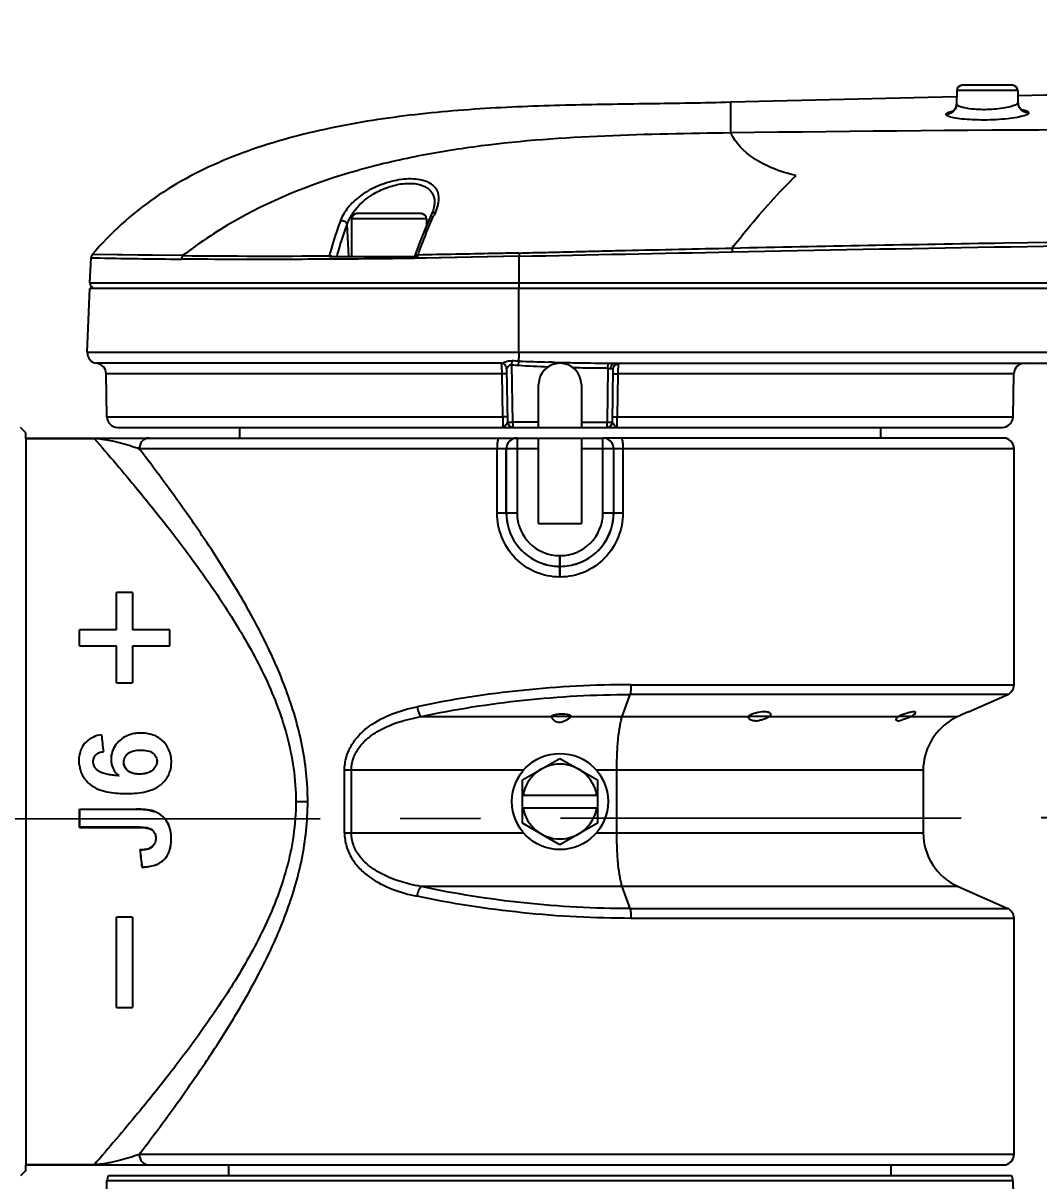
# Model space of a CAD drawing. Header units: millimetres. Extents: x 5828 to 6704, y 123 to 421.
# Drawn here: x 6556.75 to 6561.51, y 234.48 to 239.89 of the extents above; entities that cross this region are included whole.
import ezdxf

# ---------------------------------------------------------------- set-up
doc = ezdxf.new("R2010")
doc.units = ezdxf.units.MM
doc.linetypes.add('CENTER', pattern=[0.6, 0.375, -0.075, 0.075, -0.075])
for name, color, linetype in [('中心线', 7, 'Continuous'), ('外形图', 7, 'Continuous'), ('尺寸标注', 7, 'Continuous'), ('运动范围', 7, 'Continuous')]:
    doc.layers.add(name, color=color, linetype=linetype)
doc.styles.add('微软雅黑', font='msyh.ttc', dxfattribs={"height": 1.5})
doc.dimstyles.new('尺寸标注_1_20比例', dxfattribs={"dimtxt": 1.5, "dimasz": 1.25, "dimexe": 0.5, "dimexo": 0.4, "dimgap": 0.5, "dimtad": 1, "dimdec": 1, "dimlfac": 20, "dimdsep": 46, "dimtxsty": '微软雅黑', "dimcen": 0.09, "dimadec": 0, "dimazin": 0, "dimtp": 0.01, "dimtm": 0.01, "dimtfac": 1, "dimtdec": 1, "dimtofl": 0, "dimtmove": 0, "dimatfit": 3, "dimfxl": 1, "dimtolj": 1, "dimarcsym": 0})

# ---------------------------------------------------------------- blocks, each defined once
blk = doc.blocks.new('*D1116')
at = {"layer": 'Defpoints', "color": 0}
for p in [(6584.311, 246.3126), (6624.6766, 244.0809), (6580.2667, 236.2503), (6631.9232, 236.2503), (6532.269, 236.1435)]:
    blk.add_point(p, dxfattribs=at)
at = {"layer": '尺寸标注', "color": 0, "lineweight": -2}
blk.add_arc((6579.9508, 236.1946), 11.0175, 16.50404, 173.55736, dxfattribs=at)
at = {"layer": '尺寸标注', "color": 0}
for points in [[(6590.3116, 239.2767), (6590.7172, 239.3722), (6590.8009, 238.1077)], [(6568.7949, 237.4424), (6569.2109, 237.4192), (6568.9333, 236.1828)]]:
    blk.add_solid(points, dxfattribs=at)
at = {"layer": '尺寸标注', "color": 0, "insert": (6578.8726, 248.4438), "char_height": 1.5, "attachment_point": 5, "rotation": 5.0307, "style": '微软雅黑'}
blk.add_mtext('\\A1;-\\A1;170%%d', dxfattribs=at)
blk = doc.blocks.new('*D1117')
at = {"layer": 'Defpoints', "color": 0}
for p in [(6580.2667, 236.2503), (6631.9232, 236.2503), (6532.269, 236.1435), (6624.6766, 228.4196), (6574.1823, 226.4549)]:
    blk.add_point(p, dxfattribs=at)
at = {"layer": '尺寸标注', "color": 0, "lineweight": -2}
blk.add_arc((6580.5787, 236.1952), 11.6528, 186.21047, 343.85092, dxfattribs=at)
at = {"layer": '尺寸标注', "color": 0}
for points in [[(6569.2023, 234.946), (6568.7862, 234.9232), (6568.9259, 236.1828)], [(6591.9747, 232.907), (6591.5688, 233.0013), (6592.0545, 234.1718)]]:
    blk.add_solid(points, dxfattribs=at)
at = {"layer": '尺寸标注', "color": 0, "insert": (6579.6801, 225.8605), "char_height": 1.5, "attachment_point": 5, "rotation": 355.0307, "style": '微软雅黑'}
blk.add_mtext('\\A1;+\\A1;170%%d', dxfattribs=at)

msp = doc.modelspace()

# ---------------------------------------------------------------- linework, layer by layer
at = {"layer": '中心线', "linetype": 'CENTER', "ltscale": 5}
msp.add_line((6532.269, 236.1435), (6631.9232, 236.2503), dxfattribs=at)
at = {"layer": '外形图', "color": 7, "linetype": 'Continuous'}
for p, q in [((6561.1241, 239.5757), (6561.123, 239.5132)), ((6561.4092, 239.5757), (6561.1241, 239.5757)), ((6561.3843, 239.6003), (6561.1491, 239.6003)), ((6561.4092, 239.5757), (6561.4102, 239.5206)), ((6560.0667, 239.3775), (6560.0667, 239.5208)), ((6561.1247, 239.546), (6561.1224, 239.5459)), ((6561.1247, 239.5455), (6561.1224, 239.5455)), ((6558.6796, 239.0462), (6558.6796, 239.0462)), ((6558.2917, 238.9753), (6558.2917, 238.8003)), ((6558.6417, 238.9753), (6558.2917, 238.9753)), ((6558.6167, 239.0003), (6558.3167, 239.0003)), ((6558.6417, 238.9753), (6558.6417, 238.9439)), ((6558.6646, 238.9944), (6558.6646, 238.9944)), ((6558.2787, 238.8003), (6558.2714, 238.9499)), ((6558.609, 238.8642), (6558.5854, 238.8003)), ((6557.5008, 238.8036), (6557.0779, 238.8087)), ((6557.291, 238.8058), (6557.0982, 238.8085)), ((6557.5008, 238.8036), (6557.291, 238.8058)), ((6558.186, 238.8003), (6558.601, 238.8003)), ((6559.0754, 238.8007), (6558.641, 238.7919)), ((6559.0754, 238.8007), (6558.7014, 238.7931)), ((6559.075, 238.6763), (6559.0754, 238.8007)), ((6557.0669, 238.6763), (6557.072, 238.7937)), ((6557.072, 238.7937), (6557.0854, 238.7934)), ((6558.2956, 238.7877), (6558.1848, 238.787)), ((6558.2956, 238.7877), (6558.1861, 238.787)), ((6558.6, 238.7911), (6558.5843, 238.7909)), ((6557.0542, 238.3514), (6557.0658, 238.6503)), ((6572.215, 238.6503), (6557.0658, 238.6503)), ((6557.0669, 238.6763), (6570.7922, 238.6763)), ((6557.0542, 238.3514), (6562.7669, 238.3521)), ((6559.0418, 238.2931), (6559.0434, 238.3116)), ((6559.0723, 238.291), (6559.0737, 238.3106)), ((6558.9926, 238.2999), (6557.0983, 238.2999)), ((6559.0171, 238.2747), (6559.0215, 238.0248)), ((6559.0465, 238.0248), (6559.0418, 238.2931)), ((6559.2299, 238.3052), (6559.2124, 238.3058)), ((6559.2299, 238.3052), (6559.2124, 238.3057)), ((6559.4913, 238.2764), (6559.4869, 238.0248)), ((6559.4913, 238.2764), (6559.4915, 238.3007)), ((6559.5119, 238.0248), (6559.5162, 238.2753)), ((6559.518, 238.3003), (6562.7696, 238.3003)), ((6557.1461, 238.0494), (6557.1425, 238.2511)), ((6558.9957, 238.2511), (6557.1425, 238.2511)), ((6558.9992, 238.0494), (6558.9957, 238.2511)), ((6559.1667, 238.0003), (6559.1667, 238.2003)), ((6559.3667, 238.2003), (6559.3667, 238.0003)), ((6559.5376, 238.2511), (6559.5341, 238.0494)), ((6561.3908, 238.2511), (6559.5376, 238.2511)), ((6561.3873, 238.0494), (6561.3908, 238.2511)), ((6557.1461, 238.0494), (6558.9992, 238.0494)), ((6559.5341, 238.0494), (6561.3873, 238.0494)), ((6556.7667, 237.9753), (6556.7417, 238.0003)), ((6557.196, 238.0003), (6561.3373, 238.0003)), ((6557.7667, 238.0003), (6557.7667, 237.9503)), ((6559.0465, 238.0248), (6559.0465, 238.0003)), ((6559.1667, 238.0248), (6559.0465, 238.0248)), ((6559.3667, 238.0248), (6559.4869, 238.0248)), ((6559.4869, 238.0003), (6559.4869, 238.0248)), ((6560.7667, 238.0003), (6560.7667, 237.9503)), ((6556.7667, 237.9488), (6556.7667, 237.9753)), ((6556.7667, 237.9503), (6556.7667, 234.5503)), ((6556.7667, 237.9503), (6559.0654, 237.9503)), ((6556.7667, 237.9488), (6557.0867, 237.9488)), ((6557.0867, 237.9488), (6557.0867, 237.9503)), ((6559.0658, 237.9503), (6559.0658, 237.6002)), ((6559.0658, 237.9503), (6559.4675, 237.9503)), ((6559.1667, 237.5503), (6559.1667, 237.9503)), ((6559.3667, 237.9503), (6559.3667, 237.5503)), ((6559.4675, 237.6003), (6559.4675, 237.9503)), ((6561.3417, 237.9503), (6559.4679, 237.9503)), ((6559.1667, 237.9003), (6557.2976, 237.9003)), ((6558.9724, 237.6003), (6558.9724, 237.9003)), ((6559.0154, 237.6003), (6559.0154, 237.9003)), ((6559.0158, 237.6003), (6559.0158, 237.9003)), ((6561.3917, 237.9003), (6559.3667, 237.9003)), ((6559.5175, 237.9003), (6559.5175, 237.6003)), ((6559.5179, 237.9003), (6559.5179, 237.6003)), ((6559.561, 237.9003), (6559.561, 237.6003)), ((6561.3917, 236.7967), (6561.3917, 237.9003)), ((6558.9724, 237.6003), (6559.0658, 237.6003)), ((6559.1667, 237.5503), (6559.3667, 237.5503)), ((6559.4675, 237.6003), (6559.561, 237.6003)), ((6559.2659, 237.3003), (6559.2658, 237.4003)), ((6559.2659, 237.4003), (6559.2675, 237.4003)), ((6559.2675, 237.3003), (6559.2675, 237.4003)), ((6559.2675, 237.3503), (6559.2658, 237.3503)), ((6559.2675, 237.3003), (6559.2659, 237.3003)), ((6557.1917, 237.0538), (6557.1917, 237.2278)), ((6557.2662, 237.2278), (6557.1917, 237.2278)), ((6557.2662, 237.2278), (6557.2662, 237.0538)), ((6557.1917, 237.0538), (6557.0172, 237.0538)), ((6557.4407, 237.0538), (6557.2662, 237.0538)), ((6557.0172, 236.9788), (6557.1917, 236.9788)), ((6557.1917, 236.8048), (6557.1917, 236.9788)), ((6557.2662, 236.9788), (6557.2662, 236.8048)), ((6557.2662, 236.9788), (6557.4407, 236.9788)), ((6557.1917, 236.8048), (6557.2662, 236.8048)), ((6559.5991, 236.7967), (6561.3917, 236.7967)), ((6559.5582, 236.6479), (6559.5945, 236.751)), ((6561.362, 236.751), (6559.5945, 236.751)), ((6561.1792, 236.6697), (6561.362, 236.751)), ((6558.6165, 236.6479), (6559.2269, 236.6479)), ((6559.227, 236.6503), (6559.3193, 236.6503)), ((6559.3178, 236.6479), (6560.1484, 236.6479)), ((6560.1484, 236.6503), (6560.2525, 236.6503)), ((6560.2474, 236.6479), (6560.851, 236.6479)), ((6560.2525, 236.6503), (6560.2542, 236.6562)), ((6560.8543, 236.6503), (6560.9142, 236.6503)), ((6560.9082, 236.6479), (6561.1291, 236.6479)), ((6561.1345, 236.6503), (6561.1291, 236.6479)), ((6561.0922, 236.6274), (6561.0931, 236.628)), ((6561.0928, 236.6278), (6561.0932, 236.628)), ((6557.2449, 236.4751), (6557.2452, 236.4748)), ((6557.0167, 236.4242), (6557.0167, 236.4606)), ((6559.0917, 236.3513), (6559.2667, 236.4523)), ((6559.2667, 236.4523), (6559.4417, 236.3513)), ((6557.2434, 236.3944), (6557.2437, 236.3948)), ((6557.2977, 236.3783), (6557.2977, 236.3788)), ((6557.3595, 236.3964), (6557.3592, 236.3968)), ((6558.2583, 236.104), (6558.2583, 236.3966)), ((6559.0957, 236.3966), (6558.2583, 236.3966)), ((6558.2899, 236.3966), (6558.2899, 236.104)), ((6560.9667, 236.3966), (6559.4376, 236.3966)), ((6559.5326, 236.104), (6559.5326, 236.3966)), ((6560.9667, 236.3966), (6560.9667, 236.104)), ((6559.0917, 236.1492), (6559.0917, 236.3513)), ((6559.4417, 236.3513), (6559.4417, 236.1492)), ((6559.0917, 236.2803), (6559.4417, 236.2803)), ((6557.0176, 236.2143), (6557.0172, 236.2148)), ((6557.0172, 236.2148), (6557.2846, 236.2148)), ((6557.0176, 236.2143), (6557.2846, 236.2143)), ((6557.2846, 236.2143), (6557.2846, 236.2148)), ((6557.3655, 236.2044), (6557.3657, 236.2048)), ((6558.0861, 236.2483), (6558.0305, 236.2484)), ((6559.0917, 236.2203), (6559.4417, 236.2203)), ((6559.2667, 236.0482), (6559.0917, 236.1492)), ((6559.4417, 236.1492), (6559.2667, 236.0482)), ((6557.0176, 236.1297), (6557.0172, 236.1293)), ((6557.0172, 236.1293), (6557.2907, 236.1293)), ((6557.2907, 236.1297), (6557.0176, 236.1297)), ((6558.2583, 236.104), (6559.0957, 236.104)), ((6559.4376, 236.104), (6560.9667, 236.104)), ((6557.3524, 236.0344), (6557.3522, 236.0348)), ((6557.4472, 236.0743), (6557.4477, 236.0743)), ((6557.3012, 236.0238), (6557.3007, 236.0243)), ((6557.3101, 235.9442), (6557.3097, 235.9438)), ((6561.13, 235.8527), (6558.6165, 235.8527)), ((6559.5945, 235.7496), (6559.5582, 235.8527)), ((6561.13, 235.8527), (6561.362, 235.7496)), ((6557.1917, 235.2863), (6557.1917, 235.7093)), ((6557.2662, 235.7093), (6557.1917, 235.7093)), ((6557.2662, 235.7093), (6557.2662, 235.2863)), ((6559.5945, 235.7496), (6561.362, 235.7496)), ((6561.3917, 235.7039), (6559.5991, 235.7039)), ((6561.3917, 234.6003), (6561.3917, 235.7039)), ((6557.1917, 235.2863), (6557.2662, 235.2863)), ((6557.2976, 234.6003), (6561.3917, 234.6003)), ((6556.7667, 234.5253), (6556.7417, 234.5003)), ((6556.7667, 234.5253), (6556.7667, 234.5517)), ((6557.0867, 234.5517), (6556.7667, 234.5517)), ((6556.7667, 234.5503), (6561.3417, 234.5503)), ((6557.0867, 234.5503), (6557.0867, 234.5517)), ((6557.7167, 234.5003), (6557.7167, 234.5503)), ((6560.8167, 234.5003), (6560.8167, 234.5503)), ((6557.1425, 234.2494), (6557.1465, 234.4761)), ((6561.3869, 234.4761), (6557.1465, 234.4761)), ((6561.3802, 234.5003), (6557.1532, 234.5003)), ((6561.3869, 234.4761), (6561.3908, 234.2494))]:
    msp.add_line(p, q, dxfattribs=at)
for points in [[(6561.123, 239.5131), (6561.1229, 239.5104), (6561.1167, 239.4908), (6561.1067, 239.4794), (6561.1028, 239.4769)], [(6561.429, 239.4842), (6561.432, 239.4833), (6561.427, 239.4863), (6561.4163, 239.4985), (6561.4102, 239.5206)], [(6558.6796, 239.0462), (6558.6728, 239.0142), (6558.6646, 238.9944)], [(6558.6646, 238.9944), (6558.6419, 238.9445), (6558.609, 238.8642)]]:
    msp.add_lwpolyline(points, dxfattribs=at)
msp.add_circle((6559.2667, 236.2503), 0.225, dxfattribs=at)
for centre, radius, start, end in [((6561.1491, 239.5753), 0.025, 90, 179), ((6561.3843, 239.5753), 0.025, 1, 90), ((6564.3484, 78.3432), 161.235, 90.674451, 91.044346), ((6564.0103, 96.0119), 143.563, 91.152641, 91.57409), ((6561.4594, 239.5215), 0.0492, 207.2703, 210.3545), ((6561.1616, 239.2232), 0.2625, 101.6223, 102.0955), ((6561.3816, 239.2199), 0.2703, 79.9054, 81.1479), ((6558.5452, 239.0753), 0.1547, 332.2028, 347.3627), ((6558.5421, 239.0758), 0.1579, 347.4024, 350.6095), ((6558.7888, 237.1327), 2.1097, 119.0851, 127.6273), ((6558.3167, 238.9753), 0.025, 90, 180), ((6558.6167, 238.9753), 0.025, 0, 90), ((6559.1049, 238.7848), 0.4758, 152.689, 154.4772), ((6557.8924, 278.6151), 39.8134, 269.43634, 270.42385), ((6557.7322, 268.0488), 29.2625, 268.73354, 269.53552), ((6557.0919, 238.6753), 0.025, 177.5821, 239.194), ((6557.1041, 238.3496), 0.05, 177.9221, 263.3426), ((6559.5256, 248.9931), 10.6921, 267.57742, 268.32103), ((6557.0925, 238.2503), 0.05, 1, 83.3426), ((6559.2667, 238.2003), 0.1, 0, 180), ((6559.5473, 249.8538), 11.553, 268.42604, 268.91311), ((6559.5963, 252.4163), 14.116, 268.9116, 269.57495), ((6561.4408, 238.2503), 0.05, 90, 179), ((6557.196, 238.0503), 0.05, 181, 270), ((6561.3373, 238.0503), 0.05, 270, 359), ((6559.0465, 238.0253), 0.025, 181, 269.9999), ((6559.4869, 238.0253), 0.025, 270, 359), ((6559.0654, 237.9003), 0.05, 90.0078, 180.0015), ((6559.0658, 237.9003), 0.05, 90.0078, 180.0015), ((6559.4675, 237.9003), 0.05, 359.9985, 89.9921), ((6559.4679, 237.9003), 0.05, 359.9985, 89.9921), ((6561.3417, 237.9003), 0.05, 0, 90), ((6559.2656, 237.6005), 0.2502, 180.0586, 250.532), ((6559.2658, 237.6003), 0.25, 180.0026, 250.4625), ((6559.2658, 237.6003), 0.2, 180.0102, 270.0075), ((6559.2675, 237.6003), 0.2, 269.9881, 359.9941), ((6559.2678, 237.6005), 0.2502, 289.4445, 359.942), ((6559.2675, 237.6003), 0.25, 289.6642, 359.9974), ((6559.2662, 237.6025), 0.2522, 250.5545, 269.926), ((6559.2659, 237.6005), 0.2502, 250.461, 252.4107), ((6559.2659, 237.6003), 0.2501, 252.4108, 253.4613), ((6559.266, 237.6015), 0.2513, 253.5044, 269.9594), ((6559.2672, 237.6021), 0.2518, 270.0705, 289.5948), ((6559.2672, 237.6025), 0.2523, 270.0748, 289.4227), ((6561.3417, 236.7967), 0.05, 293.9625, 0), ((6560.1432, 236.8733), 0.2484, 294.7952, 296.093), ((6560.9438, 236.5265), 0.1527, 125.8859, 127.4051), ((6560.6591, 237.2774), 0.6771, 291.5873, 292.1366), ((6561.2365, 236.4107), 0.2603, 123.0427, 123.4233), ((6561.2392, 236.4065), 0.2653, 122.7917, 123.0426), ((6561.2384, 236.4078), 0.2638, 122.2541, 122.7923), ((6561.237, 236.4101), 0.2611, 121.8326, 122.2537), ((6561.2374, 236.4093), 0.262, 121.1313, 121.8327), ((6561.236, 236.4116), 0.2593, 120.5574, 121.1315), ((6561.2364, 236.4111), 0.26, 119.562, 120.557), ((6561.2354, 236.4127), 0.2581, 118.8579, 119.5625), ((6561.2351, 236.4133), 0.2574, 117.4235, 118.8576), ((6561.2347, 236.414), 0.2566, 114.3126, 117.423), ((6563.5331, 231.1959), 5.9584, 113.26954, 113.73837), ((6561.2417, 236.3966), 0.275, 122.9178, 180), ((6559.2667, 236.2503), 0.175, 9.8709, 170.1291), ((6557.2893, 236.5879), 0.2337, 247.9793, 248.3191), ((6559.2667, 236.2503), 0.175, 189.8709, 350.1291), ((6561.2417, 236.104), 0.275, 180, 246.0375), ((6561.3417, 235.7039), 0.05, 0, 66.0375), ((6561.3417, 234.6003), 0.05, 270, 0), ((6557.1965, 234.4753), 0.05, 150, 179), ((6561.3369, 234.4753), 0.05, 1, 30)]:
    msp.add_arc(centre, radius, start, end, dxfattribs=at)
for centre, major_axis, ratio, start_param, end_param in [((6557.0511, 236.2503), (-0.0149, 1.75), 0.017454, 1.093618, 1.141292), ((6557.4067, 236.2503), (0.0149, 1.75), 0.017454, -1.141292, -1.093618), ((6559.2748, 236.6549), (0.0474, 0.0115), 0.611382, 2.91125, 2.990145), ((6559.2667, 236.6318), (0.0625, 0.0054), 0.436363, 6.81532, 8.503464), ((6559.2748, 236.6549), (0.0474, 0.0115), 0.611382, -0.606294, -0.527399), ((6557.0477, 236.2503), (0.0014, 1.75), 0.017455, -4.692088, -4.643177)]:
    msp.add_ellipse(centre, major_axis=major_axis, ratio=ratio, start_param=start_param, end_param=end_param, dxfattribs=at)
for points, knots in [([(6560.0667, 239.5208), (6559.9395, 239.5173), (6559.6812, 239.5132), (6559.2893, 239.5087), (6558.89, 239.4932), (6558.4885, 239.4558), (6558.0924, 239.3859), (6557.7115, 239.2695), (6557.3593, 239.0868), (6557.1629, 238.9089), (6557.0779, 238.8087)], [0, 0, 0, 0, 0.120588, 0.244886, 0.371583, 0.499299, 0.626802, 0.752327, 0.875495, 1, 1, 1, 1]), ([(6561.123, 239.5132), (6561.1228, 239.5008), (6561.1121, 239.4752), (6561.0865, 239.4648), (6561.074, 239.4646)], [0, 0, 0, 0, 0.49808, 1, 1, 1, 1]), ([(6561.1317, 239.5034), (6561.1304, 239.5041), (6561.1267, 239.5063), (6561.123, 239.5102), (6561.123, 239.5132)], [0, 0, 0, 0, 0.33748, 1, 1, 1, 1]), ([(6561.4015, 239.5104), (6561.395, 239.5066), (6561.3777, 239.5004), (6561.333, 239.4904), (6561.2669, 239.4849), (6561.2007, 239.4869), (6561.1557, 239.4946), (6561.1382, 239.4999), (6561.1317, 239.5034)], [0, 0, 0, 0, 0.081776, 0.198784, 0.500718, 0.802751, 0.919311, 1, 1, 1, 1]), ([(6561.4102, 239.5206), (6561.4102, 239.5197), (6561.4091, 239.5151), (6561.4047, 239.5123), (6561.4015, 239.5104)], [0, 0, 0, 0, 0.184699, 1, 1, 1, 1]), ([(6561.074, 239.4646), (6561.074, 239.4653), (6561.0755, 239.4696), (6561.0801, 239.4715), (6561.0834, 239.473)], [0, 0, 0, 0, 0.171528, 1, 1, 1, 1]), ([(6561.0835, 239.4559), (6561.0821, 239.4565), (6561.0783, 239.4583), (6561.074, 239.4617), (6561.074, 239.4646)], [0, 0, 0, 0, 0.355025, 1, 1, 1, 1]), ([(6561.0834, 239.473), (6561.0849, 239.4736), (6561.0924, 239.4766), (6561.1003, 239.4785), (6561.1066, 239.4799)], [0, 0, 0, 0, 0.201501, 1, 1, 1, 1]), ([(6561.4395, 239.4582), (6561.4288, 239.4548), (6561.4028, 239.4492), (6561.3404, 239.4406), (6561.2701, 239.4371), (6561.1986, 239.4384), (6561.1507, 239.4418), (6561.1129, 239.4472), (6561.0914, 239.4523), (6561.0835, 239.4559)], [0, 0, 0, 0, 0.094376, 0.220607, 0.526373, 0.680476, 0.817818, 0.927093, 1, 1, 1, 1]), ([(6561.429, 239.486), (6561.4371, 239.4845), (6561.4474, 239.4828), (6561.461, 239.4757), (6561.4611, 239.472)], [0, 0, 0, 0, 0.6872, 1, 1, 1, 1]), ([(6561.4611, 239.472), (6561.4611, 239.4691), (6561.4528, 239.4625), (6561.4451, 239.46), (6561.4395, 239.4582)], [0, 0, 0, 0, 0.332287, 1, 1, 1, 1]), ([(6572.0667, 239.0968), (6571.1509, 239.1867), (6569.7775, 239.2727), (6567.9408, 239.3314), (6566.5453, 239.3577), (6565.1025, 239.3772), (6562.9378, 239.3974), (6561.251, 239.3941), (6560.0667, 239.3775)], [0, 0, 0, 0, 0.229904, 0.343574, 0.459126, 0.578614, 0.704076, 1, 1, 1, 1]), ([(6560.0667, 239.3775), (6559.8701, 239.3748), (6559.4794, 239.3685), (6558.9912, 239.3343), (6558.6044, 239.273), (6558.2184, 239.1829), (6557.9372, 239.0733), (6557.7632, 238.9764)], [0, 0, 0, 0, 0.249832, 0.496432, 0.620979, 0.746989, 1, 1, 1, 1]), ([(6560.3716, 239.1788), (6560.3338, 239.1867), (6560.2638, 239.2078), (6560.1536, 239.2656), (6560.0878, 239.3296), (6560.0667, 239.3775)], [0, 0, 0, 0, 0.3096, 0.580118, 1, 1, 1, 1]), ([(6560.0722, 238.8389), (6560.096, 238.8694), (6560.1902, 238.9875), (6560.2916, 239.0999), (6560.3716, 239.1788)], [0, 0, 0, 0, 0.256407, 1, 1, 1, 1]), ([(6558.6979, 239.0501), (6558.7007, 239.0672), (6558.7006, 239.0949), (6558.6816, 239.1254), (6558.6587, 239.1434), (6558.6279, 239.1559), (6558.5749, 239.1649), (6558.4992, 239.1586), (6558.4106, 239.1309), (6558.3326, 239.0871), (6558.2738, 239.0325), (6558.2474, 238.9894), (6558.2395, 238.9678)], [0, 0, 0, 0, 0.086698, 0.128919, 0.175384, 0.229523, 0.292934, 0.442483, 0.602927, 0.753215, 0.885163, 1, 1, 1, 1]), ([(6558.3077, 239.0171), (6558.3337, 239.0507), (6558.3873, 239.0935), (6558.47, 239.1288), (6558.5369, 239.1431), (6558.5981, 239.1418), (6558.6475, 239.1239), (6558.677, 239.0883), (6558.6803, 239.0599), (6558.6796, 239.0462)], [0, 0, 0, 0, 0.27549, 0.429342, 0.581271, 0.715477, 0.822756, 0.911165, 1, 1, 1, 1]), ([(6558.2866, 238.9848), (6558.2881, 238.9876), (6558.2945, 238.9988), (6558.3018, 239.0094), (6558.3077, 239.0171)], [0, 0, 0, 0, 0.244307, 1, 1, 1, 1]), ([(6558.2395, 238.9678), (6558.2347, 238.9549), (6558.2151, 238.9005), (6558.1984, 238.8452), (6558.1869, 238.8027)], [0, 0, 0, 0, 0.238548, 1, 1, 1, 1]), ([(6558.2395, 238.9678), (6558.2422, 238.9681), (6558.2519, 238.968), (6558.2615, 238.9633), (6558.2663, 238.9582)], [0, 0, 0, 0, 0.276706, 1, 1, 1, 1]), ([(6558.2714, 238.9499), (6558.2723, 238.9528), (6558.2766, 238.9648), (6558.282, 238.9764), (6558.2866, 238.9848)], [0, 0, 0, 0, 0.244985, 1, 1, 1, 1]), ([(6558.6023, 238.8065), (6558.6082, 238.8227), (6558.6196, 238.8547), (6558.6378, 238.9014), (6558.6563, 238.9463), (6558.6687, 238.9757), (6558.6755, 238.9898)], [0, 0, 0, 0, 0.261272, 0.515624, 0.761965, 1, 1, 1, 1]), ([(6558.6821, 239.0031), (6558.6782, 239.0032), (6558.6711, 239.0021), (6558.6659, 238.9971), (6558.6646, 238.9944)], [0, 0, 0, 0, 0.568702, 1, 1, 1, 1]), ([(6558.2232, 238.8003), (6558.2268, 238.8134), (6558.2413, 238.8638), (6558.2578, 238.9136), (6558.2714, 238.9498)], [0, 0, 0, 0, 0.260699, 1, 1, 1, 1]), ([(6560.0719, 238.8211), (6560.8905, 238.8382), (6562.1188, 238.8592), (6563.7572, 238.8743), (6564.5768, 238.8765), (6564.9867, 238.8766)], [0, 0, 0, 0, 0.499728, 0.749813, 1, 1, 1, 1]), ([(6560.0722, 238.8393), (6560.4956, 238.8482), (6562.1337, 238.8792), (6563.7721, 238.895), (6564.9871, 238.8944)], [0, 0, 0, 0, 0.258451, 1, 1, 1, 1]), ([(6558.6023, 238.8065), (6558.601, 238.8066), (6558.5965, 238.8065), (6558.592, 238.8054), (6558.5894, 238.8038)], [0, 0, 0, 0, 0.296744, 1, 1, 1, 1]), ([(6559.0754, 238.8157), (6559.0354, 238.8149), (6558.8777, 238.8116), (6558.72, 238.8092), (6558.6023, 238.8065)], [0, 0, 0, 0, 0.253747, 1, 1, 1, 1]), ([(6559.0754, 238.8157), (6559.0754, 238.8146), (6559.0753, 238.8096), (6559.0753, 238.8046), (6559.0754, 238.8007)], [0, 0, 0, 0, 0.222429, 1, 1, 1, 1]), ([(6559.0754, 238.8157), (6559.1169, 238.8172), (6559.2, 238.8188), (6559.3246, 238.8218), (6559.4491, 238.8252), (6559.6983, 238.8309), (6559.906, 238.8353), (6560.0722, 238.8389)], [0, 0, 0, 0, 0.124957, 0.249939, 0.374933, 0.499933, 1, 1, 1, 1]), ([(6560.0722, 238.8389), (6560.0721, 238.8376), (6560.0718, 238.8317), (6560.0718, 238.8258), (6560.0719, 238.8211)], [0, 0, 0, 0, 0.207958, 1, 1, 1, 1]), ([(6558.1848, 238.787), (6558.1194, 238.7866), (6557.8895, 238.7852), (6557.6596, 238.7858), (6557.495, 238.7872)], [0, 0, 0, 0, 0.284082, 1, 1, 1, 1]), ([(6558.5843, 238.7909), (6558.5597, 238.7904), (6558.4635, 238.7888), (6558.3672, 238.7881), (6558.2956, 238.7877)], [0, 0, 0, 0, 0.255355, 1, 1, 1, 1]), ([(6559.0753, 238.6624), (6559.0752, 238.6635), (6559.075, 238.6681), (6559.0749, 238.6728), (6559.075, 238.6763)], [0, 0, 0, 0, 0.234684, 1, 1, 1, 1]), ([(6559.0771, 238.6503), (6559.0768, 238.6503), (6559.0764, 238.6518), (6559.076, 238.6538), (6559.0755, 238.6578), (6559.0753, 238.6608), (6559.0753, 238.6624)], [0, 0, 0, 0, 0.08048, 0.279594, 0.592238, 1, 1, 1, 1]), ([(6558.9926, 238.2999), (6558.9967, 238.3017), (6559.007, 238.3068), (6559.0183, 238.3097), (6559.0252, 238.3108)], [0, 0, 0, 0, 0.388645, 1, 1, 1, 1]), ([(6559.0742, 238.3496), (6559.0746, 238.3458), (6559.0753, 238.3385), (6559.0735, 238.328), (6559.0719, 238.3187), (6559.0729, 238.3128), (6559.0737, 238.3102)], [0, 0, 0, 0, 0.285637, 0.55536, 0.795953, 1, 1, 1, 1]), ([(6558.9936, 238.2945), (6558.9935, 238.2951), (6558.9933, 238.297), (6558.9931, 238.2988), (6558.9926, 238.2999)], [0, 0, 0, 0, 0.357505, 1, 1, 1, 1]), ([(6558.9957, 238.2511), (6558.9957, 238.2555), (6558.9954, 238.27), (6558.9949, 238.2845), (6558.9936, 238.2945)], [0, 0, 0, 0, 0.303013, 1, 1, 1, 1]), ([(6559.0418, 238.2931), (6559.0383, 238.2935), (6559.0311, 238.2923), (6559.024, 238.2857), (6559.0198, 238.28), (6559.0171, 238.2763), (6559.0171, 238.2747)], [0, 0, 0, 0, 0.323609, 0.616347, 0.858509, 1, 1, 1, 1]), ([(6559.4913, 238.2764), (6559.4776, 238.2765), (6559.4435, 238.2781), (6559.389, 238.2768), (6559.3481, 238.279), (6559.3276, 238.2796)], [0, 0, 0, 0, 0.25001, 0.625011, 1, 1, 1, 1]), ([(6559.4913, 238.2764), (6559.4947, 238.2764), (6559.4991, 238.276), (6559.5036, 238.2759), (6559.5046, 238.2759)], [0, 0, 0, 0, 0.767928, 1, 1, 1, 1]), ([(6559.4915, 238.3007), (6559.4982, 238.3007), (6559.507, 238.3004), (6559.5159, 238.3003), (6559.518, 238.3003)], [0, 0, 0, 0, 0.758166, 1, 1, 1, 1]), ([(6559.5046, 238.2759), (6559.5074, 238.2759), (6559.5111, 238.2759), (6559.5147, 238.2759), (6559.5161, 238.2756), (6559.5162, 238.2753)], [0, 0, 0, 0, 0.706415, 0.907666, 1, 1, 1, 1]), ([(6559.5065, 238.2881), (6559.5071, 238.2899), (6559.5091, 238.2951), (6559.5141, 238.3003), (6559.518, 238.3003)], [0, 0, 0, 0, 0.318109, 1, 1, 1, 1]), ([(6559.5162, 238.2754), (6559.5162, 238.2795), (6559.5181, 238.2882), (6559.5244, 238.2945), (6559.528, 238.2967)], [0, 0, 0, 0, 0.497077, 1, 1, 1, 1]), ([(6559.5162, 238.2749), (6559.5163, 238.2789), (6559.5187, 238.2869), (6559.5247, 238.2926), (6559.5281, 238.2947)], [0, 0, 0, 0, 0.495637, 1, 1, 1, 1]), ([(6559.5391, 238.2882), (6559.5389, 238.2856), (6559.538, 238.2733), (6559.5377, 238.2609), (6559.5376, 238.2511)], [0, 0, 0, 0, 0.207002, 1, 1, 1, 1]), ([(6559.5403, 238.2982), (6559.5402, 238.2976), (6559.5396, 238.2943), (6559.5393, 238.2909), (6559.5391, 238.2882)], [0, 0, 0, 0, 0.177102, 1, 1, 1, 1]), ([(6559.0175, 238.2511), (6559.0175, 238.2513), (6559.0167, 238.2511), (6559.0158, 238.2513), (6559.0137, 238.2512), (6559.0099, 238.2513), (6559.0037, 238.2512), (6558.9986, 238.2512), (6558.9957, 238.2511)], [0, 0, 0, 0, 0.019078, 0.074296, 0.164077, 0.285775, 0.608804, 1, 1, 1, 1]), ([(6559.5158, 238.2511), (6559.5158, 238.2513), (6559.5167, 238.2511), (6559.5176, 238.2513), (6559.5197, 238.2512), (6559.5235, 238.2513), (6559.5296, 238.2512), (6559.5348, 238.2512), (6559.5376, 238.2511)], [0, 0, 0, 0, 0.019079, 0.074299, 0.164081, 0.28578, 0.608806, 1, 1, 1, 1]), ([(6558.9992, 238.0494), (6558.9994, 238.0431), (6558.9995, 238.0314), (6558.9994, 238.0177), (6558.9989, 238.009), (6558.9986, 238.0043), (6558.9981, 238.002), (6558.9977, 238.0003), (6558.9973, 238.0003)], [0, 0, 0, 0, 0.384664, 0.707743, 0.830398, 0.921334, 0.977741, 1, 1, 1, 1]), ([(6559.021, 238.0494), (6559.021, 238.0495), (6559.0202, 238.0493), (6559.0193, 238.0496), (6559.0172, 238.0495), (6559.0134, 238.0496), (6559.0072, 238.0495), (6559.0021, 238.0494), (6558.9992, 238.0494)], [0, 0, 0, 0, 0.018917, 0.074026, 0.163753, 0.28545, 0.608604, 1, 1, 1, 1]), ([(6559.5123, 238.0494), (6559.5123, 238.0495), (6559.5132, 238.0493), (6559.5141, 238.0496), (6559.5162, 238.0495), (6559.52, 238.0496), (6559.5261, 238.0495), (6559.5313, 238.0494), (6559.5341, 238.0494)], [0, 0, 0, 0, 0.018917, 0.074026, 0.163753, 0.285451, 0.608604, 1, 1, 1, 1]), ([(6559.536, 238.0003), (6559.5356, 238.0003), (6559.5352, 238.002), (6559.5348, 238.0043), (6559.5344, 238.009), (6559.534, 238.0177), (6559.5338, 238.0314), (6559.534, 238.0431), (6559.5341, 238.0494)], [0, 0, 0, 0, 0.022136, 0.0785, 0.169649, 0.292421, 0.615223, 1, 1, 1, 1]), ([(6559.0215, 238.0248), (6559.0215, 238.0229), (6559.0182, 238.0183), (6559.0129, 238.0116), (6559.0065, 238.0041), (6559.0003, 238.0003), (6558.9973, 238.0003)], [0, 0, 0, 0, 0.161379, 0.436424, 0.749966, 1, 1, 1, 1]), ([(6559.0215, 238.0248), (6559.0215, 238.0247), (6559.0225, 238.0249), (6559.0236, 238.0246), (6559.026, 238.0247), (6559.0304, 238.0246), (6559.0374, 238.0247), (6559.0433, 238.0248), (6559.0465, 238.0248)], [0, 0, 0, 0, 0.019672, 0.076568, 0.168739, 0.293007, 0.617914, 1, 1, 1, 1]), ([(6559.4869, 238.0248), (6559.4901, 238.0248), (6559.4959, 238.0247), (6559.5029, 238.0246), (6559.5073, 238.0247), (6559.5098, 238.0246), (6559.5109, 238.0249), (6559.5119, 238.0247), (6559.5119, 238.0248)], [0, 0, 0, 0, 0.382026, 0.706898, 0.831167, 0.923362, 0.980294, 1, 1, 1, 1]), ([(6559.536, 238.0003), (6559.5305, 238.0003), (6559.5233, 238.0082), (6559.5167, 238.0161), (6559.5131, 238.0212), (6559.5118, 238.0237), (6559.5119, 238.0248)], [0, 0, 0, 0, 0.464696, 0.772071, 0.905055, 1, 1, 1, 1]), ([(6557.0867, 237.9488), (6557.1554, 237.8699), (6557.2717, 237.7334), (6557.4374, 237.5278), (6557.5891, 237.3269), (6557.7435, 237.0994), (6557.8623, 236.8895), (6557.9424, 236.7061), (6557.9911, 236.5594), (6558.0232, 236.406), (6558.0306, 236.301), (6558.0305, 236.2484)], [0, 0, 0, 0, 0.158217, 0.271276, 0.399494, 0.538972, 0.68694, 0.763502, 0.841439, 0.920427, 1, 1, 1, 1]), ([(6557.0867, 237.9488), (6557.0875, 237.9488), (6557.0908, 237.9487), (6557.094, 237.9485), (6557.0964, 237.9484)], [0, 0, 0, 0, 0.259856, 1, 1, 1, 1]), ([(6557.0964, 237.9484), (6557.1084, 237.9477), (6557.1297, 237.945), (6557.1675, 237.9382), (6557.2086, 237.9286), (6557.2475, 237.9175), (6557.2767, 237.9078), (6557.2908, 237.903), (6557.2976, 237.9003)], [0, 0, 0, 0, 0.17396, 0.31007, 0.55456, 0.78412, 0.894181, 1, 1, 1, 1]), ([(6557.344, 237.9503), (6557.3379, 237.9503), (6557.3255, 237.9476), (6557.3102, 237.9363), (6557.3, 237.9197), (6557.2976, 237.9068), (6557.2976, 237.9003)], [0, 0, 0, 0, 0.241153, 0.487489, 0.741167, 1, 1, 1, 1]), ([(6558.9793, 237.9503), (6558.9787, 237.9503), (6558.9774, 237.9489), (6558.9757, 237.9441), (6558.9739, 237.9339), (6558.9727, 237.9185), (6558.9724, 237.9066), (6558.9724, 237.9003)], [0, 0, 0, 0, 0.03232, 0.093309, 0.309159, 0.626726, 1, 1, 1, 1]), ([(6559.5541, 237.9503), (6559.5546, 237.9503), (6559.5559, 237.9489), (6559.5576, 237.9441), (6559.5594, 237.9339), (6559.5607, 237.9185), (6559.561, 237.9066), (6559.561, 237.9003)], [0, 0, 0, 0, 0.03232, 0.093309, 0.309159, 0.626726, 1, 1, 1, 1]), ([(6558.0861, 236.2483), (6558.0862, 236.3386), (6558.0671, 236.5181), (6557.9909, 236.7731), (6557.8855, 237.0088), (6557.7657, 237.2253), (6557.6409, 237.4232), (6557.4869, 237.6479), (6557.3713, 237.8039), (6557.2976, 237.9003)], [0, 0, 0, 0, 0.14549, 0.288575, 0.427502, 0.560884, 0.687179, 0.804378, 1, 1, 1, 1]), ([(6559.2659, 237.3003), (6559.2273, 237.3003), (6559.1492, 237.3163), (6559.0517, 237.384), (6558.9873, 237.4836), (6558.9724, 237.5616), (6558.9724, 237.6003)], [0, 0, 0, 0, 0.2501, 0.499859, 0.749739, 1, 1, 1, 1]), ([(6559.561, 237.6003), (6559.561, 237.5616), (6559.5461, 237.4836), (6559.4817, 237.3841), (6559.3842, 237.3163), (6559.3061, 237.3003), (6559.2675, 237.3003)], [0, 0, 0, 0, 0.250262, 0.500095, 0.749916, 1, 1, 1, 1]), ([(6559.5991, 236.7967), (6559.4295, 236.7967), (6559.0932, 236.7789), (6558.7604, 236.7278), (6558.5976, 236.6935)], [0, 0, 0, 0, 0.504782, 1, 1, 1, 1]), ([(6559.5991, 236.7967), (6559.5991, 236.7876), (6559.5986, 236.7748), (6559.5967, 236.7596), (6559.5953, 236.7534), (6559.5945, 236.751)], [0, 0, 0, 0, 0.592205, 0.828729, 1, 1, 1, 1]), ([(6558.6165, 236.6479), (6558.7754, 236.682), (6559.1003, 236.7332), (6559.4288, 236.751), (6559.5945, 236.751)], [0, 0, 0, 0, 0.495224, 1, 1, 1, 1]), ([(6558.2583, 236.3966), (6558.2583, 236.4177), (6558.2646, 236.46), (6558.2906, 236.5174), (6558.3289, 236.5659), (6558.3903, 236.6181), (6558.4807, 236.6639), (6558.5582, 236.6853), (6558.5976, 236.6935)], [0, 0, 0, 0, 0.130432, 0.258501, 0.383779, 0.507209, 0.752293, 1, 1, 1, 1]), ([(6558.5976, 236.6935), (6558.5994, 236.6841), (6558.6031, 236.6709), (6558.6103, 236.6558), (6558.6143, 236.65), (6558.6165, 236.6479)], [0, 0, 0, 0, 0.577933, 0.817315, 1, 1, 1, 1]), ([(6558.2899, 236.3966), (6558.2899, 236.4156), (6558.2968, 236.4538), (6558.3243, 236.5038), (6558.3629, 236.5445), (6558.423, 236.5873), (6558.5083, 236.6239), (6558.5801, 236.6411), (6558.6165, 236.6479)], [0, 0, 0, 0, 0.128563, 0.255192, 0.37988, 0.503565, 0.750539, 1, 1, 1, 1]), ([(6559.2442, 236.6262), (6559.2395, 236.629), (6559.2321, 236.6349), (6559.2269, 236.6439), (6559.2269, 236.6479)], [0, 0, 0, 0, 0.580848, 1, 1, 1, 1]), ([(6559.298, 236.6315), (6559.2935, 236.6288), (6559.2835, 236.6236), (6559.2726, 236.6205), (6559.2667, 236.6202)], [0, 0, 0, 0, 0.471854, 1, 1, 1, 1]), ([(6559.3141, 236.6436), (6559.3131, 236.6426), (6559.3081, 236.638), (6559.3025, 236.6342), (6559.298, 236.6315)], [0, 0, 0, 0, 0.220941, 1, 1, 1, 1]), ([(6559.3178, 236.6479), (6559.3175, 236.6475), (6559.3164, 236.646), (6559.3151, 236.6446), (6559.3141, 236.6436)], [0, 0, 0, 0, 0.231591, 1, 1, 1, 1]), ([(6559.5326, 236.3966), (6559.5326, 236.4226), (6559.5337, 236.4726), (6559.5385, 236.5425), (6559.5451, 236.5941), (6559.5521, 236.6278), (6559.556, 236.6417), (6559.5582, 236.6479)], [0, 0, 0, 0, 0.308532, 0.59224, 0.828669, 0.923365, 1, 1, 1, 1]), ([(6560.1587, 236.6325), (6560.1557, 236.6343), (6560.1506, 236.6386), (6560.1483, 236.645), (6560.1484, 236.6479)], [0, 0, 0, 0, 0.559588, 1, 1, 1, 1]), ([(6560.2229, 236.6697), (6560.2096, 236.6697), (6560.1839, 236.6655), (6560.1595, 236.6565), (6560.1487, 236.6503)], [0, 0, 0, 0, 0.516514, 1, 1, 1, 1]), ([(6560.1795, 236.6274), (6560.1774, 236.6274), (6560.1702, 236.6278), (6560.1631, 236.6299), (6560.1587, 236.6325)], [0, 0, 0, 0, 0.293365, 1, 1, 1, 1]), ([(6560.1795, 236.6274), (6560.1853, 236.6274), (6560.1972, 236.6291), (6560.22, 236.636), (6560.2367, 236.6429), (6560.2474, 236.6479)], [0, 0, 0, 0, 0.243778, 0.503545, 1, 1, 1, 1]), ([(6560.2542, 236.6562), (6560.2542, 236.6571), (6560.2538, 236.6591), (6560.2507, 236.6644), (6560.2393, 236.669), (6560.2292, 236.6697), (6560.2229, 236.6697)], [0, 0, 0, 0, 0.079048, 0.161162, 0.490041, 1, 1, 1, 1]), ([(6560.8425, 236.6285), (6560.8419, 236.6289), (6560.8408, 236.6299), (6560.8399, 236.6329), (6560.8413, 236.6375), (6560.8451, 236.6428), (6560.8488, 236.6462), (6560.851, 236.6479)], [0, 0, 0, 0, 0.090063, 0.176262, 0.381125, 0.653734, 1, 1, 1, 1]), ([(6560.8477, 236.6274), (6560.8483, 236.6274), (6560.8515, 236.6276), (6560.8546, 236.6282), (6560.857, 236.6288)], [0, 0, 0, 0, 0.213826, 1, 1, 1, 1]), ([(6560.9229, 236.6697), (6560.9186, 236.6697), (6560.9083, 236.6682), (6560.8851, 236.6624), (6560.8667, 236.6557), (6560.8543, 236.6503)], [0, 0, 0, 0, 0.183949, 0.431057, 1, 1, 1, 1]), ([(6560.857, 236.6288), (6560.8653, 236.6309), (6560.8823, 236.6375), (6560.8991, 236.6443), (6560.9082, 236.6479)], [0, 0, 0, 0, 0.466909, 1, 1, 1, 1]), ([(6560.9142, 236.6503), (6560.9153, 236.651), (6560.9194, 236.6535), (6560.9233, 236.6563), (6560.9259, 236.6585)], [0, 0, 0, 0, 0.28341, 1, 1, 1, 1]), ([(6560.9313, 236.6661), (6560.9313, 236.6666), (6560.9309, 236.6679), (6560.929, 236.669), (6560.9263, 236.6696), (6560.9242, 236.6697), (6560.9229, 236.6697)], [0, 0, 0, 0, 0.164148, 0.36009, 0.634255, 1, 1, 1, 1]), ([(6560.9259, 236.6585), (6560.9273, 236.6598), (6560.9296, 236.6619), (6560.9313, 236.6649), (6560.9313, 236.6661)], [0, 0, 0, 0, 0.615318, 1, 1, 1, 1]), ([(6559.2667, 236.6202), (6559.2624, 236.62), (6559.2545, 236.621), (6559.2473, 236.6243), (6559.2442, 236.6262)], [0, 0, 0, 0, 0.541527, 1, 1, 1, 1]), ([(6560.8477, 236.6274), (6560.8471, 236.6274), (6560.8454, 236.6275), (6560.8436, 236.6279), (6560.8425, 236.6285)], [0, 0, 0, 0, 0.298639, 1, 1, 1, 1]), ([(6557.1207, 236.5628), (6557.1077, 236.5605), (6557.0821, 236.5536), (6557.0483, 236.5319), (6557.025, 236.4993), (6557.0182, 236.4735), (6557.0167, 236.4606)], [0, 0, 0, 0, 0.251415, 0.501562, 0.750674, 1, 1, 1, 1]), ([(6557.3982, 236.3288), (6557.4059, 236.3352), (6557.4202, 236.3494), (6557.4364, 236.3749), (6557.446, 236.4036), (6557.4488, 236.4336), (6557.4465, 236.4635), (6557.4379, 236.4923), (6557.4228, 236.5184), (6557.4019, 236.54), (6557.3766, 236.5564), (6557.3481, 236.5664), (6557.3182, 236.5709), (6557.2881, 236.5706), (6557.2583, 236.5656), (6557.2212, 236.5505), (6557.198, 236.5298), (6557.1866, 236.5137)], [0, 0, 0, 0, 0.062744, 0.125467, 0.188006, 0.250543, 0.312936, 0.37521, 0.437485, 0.499855, 0.562373, 0.624996, 0.687804, 0.750561, 0.813354, 0.875945, 1, 1, 1, 1]), ([(6557.1057, 236.3938), (6557.1015, 236.3969), (6557.0938, 236.404), (6557.0854, 236.4175), (6557.0819, 236.4329), (6557.0828, 236.4486), (6557.0885, 236.4634), (6557.0998, 236.4747), (6557.1142, 236.4812), (6557.1245, 236.4831), (6557.1297, 236.4838)], [0, 0, 0, 0, 0.125405, 0.250471, 0.375286, 0.500003, 0.62451, 0.749152, 0.874379, 1, 1, 1, 1]), ([(6557.1866, 236.5137), (6557.1799, 236.504), (6557.1689, 236.4827), (6557.1657, 236.459), (6557.1657, 236.4473)], [0, 0, 0, 0, 0.499814, 1, 1, 1, 1]), ([(6557.2434, 236.3944), (6557.2377, 236.3995), (6557.228, 236.412), (6557.2234, 236.4352), (6557.2288, 236.4582), (6557.2391, 236.4702), (6557.2449, 236.4751)], [0, 0, 0, 0, 0.250599, 0.500375, 0.749898, 1, 1, 1, 1]), ([(6557.2437, 236.3948), (6557.238, 236.3998), (6557.2284, 236.4122), (6557.2238, 236.4352), (6557.2292, 236.458), (6557.2394, 236.4699), (6557.2452, 236.4748)], [0, 0, 0, 0, 0.250553, 0.500324, 0.749879, 1, 1, 1, 1]), ([(6557.2452, 236.4748), (6557.253, 236.4814), (6557.273, 236.4893), (6557.3038, 236.4915), (6557.3346, 236.4897), (6557.3549, 236.4824), (6557.3627, 236.4758)], [0, 0, 0, 0, 0.248997, 0.500071, 0.751188, 1, 1, 1, 1]), ([(6557.3627, 236.4758), (6557.3684, 236.4709), (6557.3783, 236.4587), (6557.382, 236.4355), (6557.3755, 236.4131), (6557.365, 236.4016), (6557.3592, 236.3968)], [0, 0, 0, 0, 0.249873, 0.499046, 0.748866, 1, 1, 1, 1]), ([(6557.363, 236.4761), (6557.3687, 236.4712), (6557.3787, 236.4589), (6557.3825, 236.4355), (6557.3759, 236.4129), (6557.3653, 236.4013), (6557.3595, 236.3964)], [0, 0, 0, 0, 0.249866, 0.499027, 0.748851, 1, 1, 1, 1]), ([(6557.0167, 236.4242), (6557.0177, 236.4152), (6557.0211, 236.3973), (6557.0349, 236.3637), (6557.0529, 236.3424), (6557.0667, 236.3308)], [0, 0, 0, 0, 0.250093, 0.500488, 1, 1, 1, 1]), ([(6557.1657, 236.4473), (6557.1657, 236.4329), (6557.1717, 236.4036), (6557.1907, 236.3806), (6557.2017, 236.3713)], [0, 0, 0, 0, 0.499085, 1, 1, 1, 1]), ([(6557.2017, 236.3713), (6557.1934, 236.3718), (6557.1768, 236.3731), (6557.1521, 236.3766), (6557.1279, 236.3821), (6557.1122, 236.3887), (6557.1057, 236.3938)], [0, 0, 0, 0, 0.250211, 0.500409, 0.75046, 1, 1, 1, 1]), ([(6557.2977, 236.3783), (6557.2833, 236.3783), (6557.2634, 236.3808), (6557.247, 236.3912), (6557.2434, 236.3944)], [0, 0, 0, 0, 0.748823, 1, 1, 1, 1]), ([(6557.2977, 236.3788), (6557.2834, 236.3788), (6557.2635, 236.3812), (6557.2472, 236.3916), (6557.2437, 236.3948)], [0, 0, 0, 0, 0.748824, 1, 1, 1, 1]), ([(6557.3592, 236.3968), (6557.3509, 236.3898), (6557.3303, 236.3805), (6557.3085, 236.3788), (6557.2977, 236.3788)], [0, 0, 0, 0, 0.498598, 1, 1, 1, 1]), ([(6557.3595, 236.3964), (6557.3511, 236.3894), (6557.3305, 236.3801), (6557.3086, 236.3783), (6557.2977, 236.3783)], [0, 0, 0, 0, 0.4986, 1, 1, 1, 1]), ([(6557.0667, 236.3308), (6557.0887, 236.3123), (6557.1456, 236.2915), (6557.2322, 236.2859), (6557.3187, 236.2906), (6557.3761, 236.3104), (6557.3982, 236.3288)], [0, 0, 0, 0, 0.249032, 0.500028, 0.751048, 1, 1, 1, 1]), ([(6558.0305, 236.2484), (6558.0304, 236.1959), (6558.0227, 236.0911), (6557.9903, 235.9381), (6557.9413, 235.7917), (6557.8611, 235.6087), (6557.7424, 235.3994), (6557.5882, 235.1724), (6557.4368, 234.9719), (6557.2713, 234.7667), (6557.1553, 234.6305), (6557.0867, 234.5517)], [0, 0, 0, 0, 0.079598, 0.158599, 0.236543, 0.313109, 0.461077, 0.600548, 0.728751, 0.841792, 1, 1, 1, 1]), ([(6557.3657, 236.2048), (6557.3527, 236.2091), (6557.3255, 236.2137), (6557.2982, 236.2148), (6557.2846, 236.2148)], [0, 0, 0, 0, 0.499774, 1, 1, 1, 1]), ([(6557.2846, 236.2143), (6557.2982, 236.2143), (6557.3255, 236.2133), (6557.3526, 236.2086), (6557.3655, 236.2044)], [0, 0, 0, 0, 0.500225, 1, 1, 1, 1]), ([(6557.2976, 234.6003), (6557.3712, 234.6965), (6557.4865, 234.8521), (6557.6403, 235.0763), (6557.7648, 235.2737), (6557.8845, 235.4897), (6557.9898, 235.7247), (6558.0533, 235.936), (6558.0811, 236.1129), (6558.086, 236.2031), (6558.0861, 236.2483)], [0, 0, 0, 0, 0.195596, 0.312763, 0.439022, 0.572369, 0.711264, 0.854327, 0.926991, 1, 1, 1, 1]), ([(6557.4472, 236.0743), (6557.4472, 236.088), (6557.4452, 236.1156), (6557.4308, 236.1549), (6557.4034, 236.1869), (6557.3786, 236.2), (6557.3655, 236.2044)], [0, 0, 0, 0, 0.249942, 0.499888, 0.749833, 1, 1, 1, 1]), ([(6557.4477, 236.0743), (6557.4477, 236.088), (6557.4456, 236.1157), (6557.4312, 236.1552), (6557.4037, 236.1872), (6557.3787, 236.2004), (6557.3657, 236.2048)], [0, 0, 0, 0, 0.249958, 0.499905, 0.749843, 1, 1, 1, 1]), ([(6557.3584, 236.1176), (6557.3538, 236.121), (6557.3426, 236.1251), (6557.3198, 236.1291), (6557.3023, 236.1297), (6557.2907, 236.1297)], [0, 0, 0, 0, 0.249172, 0.499435, 1, 1, 1, 1]), ([(6557.2907, 236.1293), (6557.3022, 236.1293), (6557.3197, 236.1287), (6557.3424, 236.1247), (6557.3535, 236.1206), (6557.3582, 236.1173)], [0, 0, 0, 0, 0.500566, 0.75083, 1, 1, 1, 1]), ([(6557.3582, 236.1173), (6557.3642, 236.1129), (6557.3733, 236.0998), (6557.3747, 236.0847), (6557.3747, 236.0773)], [0, 0, 0, 0, 0.49839, 1, 1, 1, 1]), ([(6558.2583, 236.104), (6558.2583, 236.0828), (6558.2646, 236.0405), (6558.2906, 235.9831), (6558.3289, 235.9347), (6558.3903, 235.8825), (6558.4807, 235.8367), (6558.5582, 235.8153), (6558.5976, 235.807)], [0, 0, 0, 0, 0.13043, 0.258499, 0.383777, 0.507208, 0.752292, 1, 1, 1, 1]), ([(6558.6165, 235.8527), (6558.5801, 235.8594), (6558.5083, 235.8766), (6558.423, 235.9132), (6558.3629, 235.9561), (6558.3243, 235.9968), (6558.2968, 236.0468), (6558.2899, 236.0849), (6558.2899, 236.104)], [0, 0, 0, 0, 0.249461, 0.496434, 0.620119, 0.744806, 0.871436, 1, 1, 1, 1]), ([(6559.5582, 235.8527), (6559.556, 235.8588), (6559.5521, 235.8727), (6559.5451, 235.9065), (6559.5385, 235.9581), (6559.5337, 236.0279), (6559.5326, 236.0779), (6559.5326, 236.104)], [0, 0, 0, 0, 0.076635, 0.171331, 0.40776, 0.691468, 1, 1, 1, 1]), ([(6557.3522, 236.0348), (6557.3447, 236.0301), (6557.327, 236.0259), (6557.3095, 236.0246), (6557.3007, 236.0243)], [0, 0, 0, 0, 0.498997, 1, 1, 1, 1]), ([(6557.3012, 236.0238), (6557.31, 236.0242), (6557.3273, 236.0255), (6557.345, 236.0298), (6557.3524, 236.0344)], [0, 0, 0, 0, 0.501003, 1, 1, 1, 1]), ([(6557.3097, 235.9438), (6557.3278, 235.9437), (6557.3641, 235.947), (6557.4059, 235.9682), (6557.4292, 235.9961), (6557.4445, 236.0289), (6557.4477, 236.0563), (6557.4477, 236.0743)], [0, 0, 0, 0, 0.251319, 0.500673, 0.625621, 0.750502, 1, 1, 1, 1]), ([(6557.3101, 235.9442), (6557.3281, 235.9442), (6557.3642, 235.9476), (6557.4057, 235.9686), (6557.4289, 235.9965), (6557.4441, 236.0291), (6557.4472, 236.0564), (6557.4472, 236.0743)], [0, 0, 0, 0, 0.251345, 0.500702, 0.625641, 0.750511, 1, 1, 1, 1]), ([(6557.3747, 236.0773), (6557.3747, 236.0689), (6557.3717, 236.0517), (6557.3592, 236.0391), (6557.3522, 236.0348)], [0, 0, 0, 0, 0.500098, 1, 1, 1, 1]), ([(6557.3751, 236.0773), (6557.3751, 236.0689), (6557.3721, 236.0515), (6557.3595, 236.0388), (6557.3524, 236.0344)], [0, 0, 0, 0, 0.500152, 1, 1, 1, 1]), ([(6558.5976, 235.807), (6558.5994, 235.8164), (6558.6031, 235.8297), (6558.6103, 235.8447), (6558.6143, 235.8506), (6558.6165, 235.8527)], [0, 0, 0, 0, 0.577933, 0.817315, 1, 1, 1, 1]), ([(6559.5945, 235.7496), (6559.4288, 235.7496), (6559.1003, 235.7673), (6558.7754, 235.8185), (6558.6165, 235.8527)], [0, 0, 0, 0, 0.504776, 1, 1, 1, 1]), ([(6559.5991, 235.7039), (6559.4295, 235.7039), (6559.0932, 235.7216), (6558.7604, 235.7728), (6558.5976, 235.807)], [0, 0, 0, 0, 0.504782, 1, 1, 1, 1]), ([(6559.5945, 235.7496), (6559.5953, 235.7471), (6559.5967, 235.7409), (6559.5986, 235.7257), (6559.5991, 235.713), (6559.5991, 235.7039)], [0, 0, 0, 0, 0.171242, 0.407714, 1, 1, 1, 1]), ([(6557.2976, 234.6003), (6557.2908, 234.5976), (6557.2767, 234.5927), (6557.2474, 234.583), (6557.2085, 234.5719), (6557.1673, 234.5623), (6557.1295, 234.5555), (6557.1081, 234.5529), (6557.096, 234.5522)], [0, 0, 0, 0, 0.105727, 0.215715, 0.445138, 0.689505, 0.825604, 1, 1, 1, 1]), ([(6557.2976, 234.6003), (6557.2976, 234.5938), (6557.3, 234.5808), (6557.3102, 234.5642), (6557.3255, 234.5529), (6557.3379, 234.5503), (6557.344, 234.5503)], [0, 0, 0, 0, 0.258743, 0.512355, 0.758762, 1, 1, 1, 1]), ([(6557.096, 234.5522), (6557.0953, 234.5521), (6557.0922, 234.5519), (6557.0891, 234.5518), (6557.0867, 234.5517)], [0, 0, 0, 0, 0.238727, 1, 1, 1, 1])]:
    msp.add_open_spline(points, degree=3, knots=knots, dxfattribs=at)
for points in [[(6561.4102, 239.5206), (6561.4103, 239.5132), (6561.4123, 239.5056), (6561.4157, 239.499)], [(6561.4169, 239.4967), (6561.4224, 239.4874), (6561.4314, 239.4796), (6561.4413, 239.4756)], [(6561.4413, 239.4756), (6561.4475, 239.4731), (6561.4544, 239.4719), (6561.4611, 239.472)], [(6558.2663, 238.9582), (6558.2685, 238.9558), (6558.2704, 238.9529), (6558.2714, 238.9499)], [(6557.0779, 238.8087), (6557.0744, 238.8046), (6557.0722, 238.7991), (6557.072, 238.7937)], [(6557.5008, 238.8036), (6557.4972, 238.799), (6557.4952, 238.793), (6557.495, 238.7872)], [(6558.1869, 238.8027), (6558.1866, 238.8019), (6558.1862, 238.8011), (6558.186, 238.8002)], [(6558.1869, 238.8027), (6558.1909, 238.8032), (6558.1949, 238.8029), (6558.1987, 238.8021)], [(6558.5894, 238.8038), (6558.5879, 238.8029), (6558.5866, 238.8017), (6558.5857, 238.8003)], [(6558.6023, 238.8065), (6558.6018, 238.8045), (6558.6014, 238.8024), (6558.6012, 238.8003)], [(6559.0754, 238.8007), (6559.4076, 238.8082), (6559.7397, 238.8142), (6560.0719, 238.8211)], [(6558.641, 238.7919), (6558.6273, 238.7916), (6558.6137, 238.7914), (6558.6, 238.7911)], [(6559.0738, 238.3517), (6559.0742, 238.4513), (6559.0745, 238.5508), (6559.0749, 238.6503)], [(6559.0252, 238.3108), (6559.0312, 238.3116), (6559.0374, 238.3119), (6559.0434, 238.3116)], [(6559.0737, 238.3102), (6559.0636, 238.3104), (6559.0535, 238.311), (6559.0434, 238.3116)], [(6559.0739, 238.3514), (6559.074, 238.3508), (6559.0741, 238.3502), (6559.0742, 238.3496)], [(6559.0118, 238.2901), (6559.0074, 238.2958), (6558.9998, 238.2996), (6558.9926, 238.2999)], [(6559.0171, 238.2747), (6559.0171, 238.2801), (6559.0152, 238.2858), (6559.0118, 238.2901)], [(6559.0418, 238.2931), (6559.052, 238.2922), (6559.0621, 238.2912), (6559.0723, 238.291)], [(6559.0723, 238.291), (6559.1187, 238.288), (6559.1652, 238.2857), (6559.2116, 238.2837)], [(6559.5046, 238.2759), (6559.5047, 238.28), (6559.5053, 238.2842), (6559.5065, 238.2881)], [(6559.528, 238.2967), (6559.5318, 238.299), (6559.5363, 238.3003), (6559.5407, 238.3003)], [(6559.5281, 238.2947), (6559.5318, 238.2968), (6559.5361, 238.2981), (6559.5403, 238.2982)], [(6560.1487, 236.6503), (6560.1485, 236.6495), (6560.1484, 236.6487), (6560.1484, 236.6479)], [(6557.1207, 236.5628), (6557.1237, 236.5364), (6557.1267, 236.5101), (6557.1297, 236.4838)], [(6557.0176, 236.2143), (6557.0176, 236.1861), (6557.0176, 236.1579), (6557.0176, 236.1297)], [(6557.3007, 236.0243), (6557.3037, 235.9974), (6557.3067, 235.9706), (6557.3097, 235.9438)], [(6557.3012, 236.0238), (6557.3041, 235.9973), (6557.3071, 235.9708), (6557.3101, 235.9442)]]:
    msp.add_open_spline(points, degree=3, dxfattribs=at)
at = {"layer": '运动范围'}
msp.add_arc((6580.2667, 236.2503), 45.095, 10, 350, dxfattribs=at)

# ---------------------------------------------------------------- dimensions: what is measured, and where the dimension line sits
at = {"layer": '尺寸标注'}
for base, line2, text, picture, middle in [((6584.311, 246.3126), ((6580.2667, 236.2503), (6624.6766, 244.0809)), '\\A1;-<>', '*D1116', (6578.8726, 248.4438)), ((6574.1823, 226.4549), ((6624.6766, 228.4196), (6580.2667, 236.2503)), '\\A1;+<>', '*D1117', (6579.6801, 225.8605))]:
    dim = msp.add_angular_dim_2l(base=base, line1=((6532.269, 236.1435), (6631.9232, 236.2503)), line2=line2, text=text, dimstyle='尺寸标注_1_20比例', override={"dimtxsty": '微软雅黑'}, dxfattribs=at)
    dim.commit()
    dim.dimension.update_dxf_attribs({"geometry": picture, "text_midpoint": middle})

doc.saveas('drawing.dxf')
